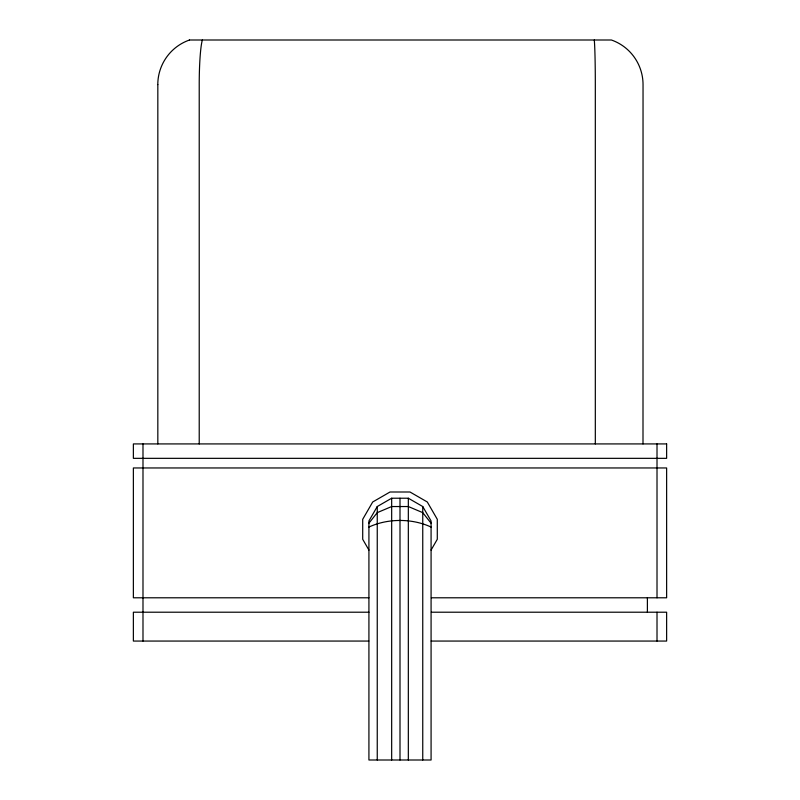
<?xml version="1.0" encoding="UTF-8"?>
<svg xmlns="http://www.w3.org/2000/svg" width="800" height="800" viewBox="0 0 800 800"><rect width="100%" height="100%" fill="white"/><g stroke="black" fill="none" stroke-linecap="round" stroke-linejoin="round"><path stroke-width="1.2" d="M377.25 506.54L368.92 520.97L368.92 760L431.08 760L431.08 520.97L422.75 506.54L408.33 498.22L391.67 498.22L377.25 506.54L377.25 760M431.05 550.11L437.29 539.29L437.29 519.3L427.3 501.99L409.99 492L390.01 492L372.7 501.99L362.71 519.3L362.71 539.29L368.95 550.11M368.92 523.2L377.25 512.64L391.67 506.54L408.33 506.54L422.75 512.64L431.08 523.2M368.92 527.06C387.92 518.26 412.08 518.26 431.08 527.06M189.43 40L611.4 40A47.27 47.04 90 0 1 643.04 84.58L643 443.92M368.97 597.79L133.37 597.79L133.37 467.96L666.63 467.96L666.63 597.79L431.4 597.79M368.97 612.21L133.37 612.21L133.37 641.06L368.81 641.06M431.4 612.21L666.63 612.21L666.63 641.06L431.19 641.06M657.01 443.92L657.01 597.79M657.01 612.21L657.01 641.06M647.39 597.79L647.39 612.21M595.32 443.92L595.32 84.58A47.24 1.55 -90 0 0 594.29 40M422.75 506.54L422.75 760M408.33 498.22L408.33 760M400 498.22L400 760M391.67 498.22L391.67 760M199.22 443.92L199.22 84.58A47.27 4.63 -90 0 1 202.34 40.03M157.83 84.58L157.83 443.92M142.99 443.92L142.99 641.06M157.79 84.58A47.27 47.04 90 0 1 189.44 40.03M666.63 443.92L133.37 443.92L133.37 458.34L666.63 458.34L666.63 443.92"/></g></svg>
